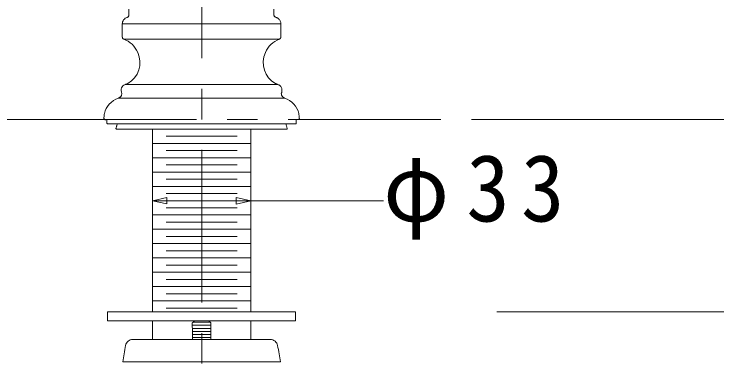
# Model space of a CAD drawing. Units: millimetres, scale not verified. Extents: x -1392 to 1350, y -947 to 991.
# Drawn here: x -690 to -459.8, y -158.2 to -44.2 of the extents above; entities that cross this region are included whole.
import ezdxf

# ---------------------------------------------------------------- set-up
doc = ezdxf.new("R2010")
doc.units = ezdxf.units.MM
doc.header["$LTSCALE"] = 10
doc.linetypes.add('CHAIN1', pattern=[8, 5, -1, 1, -1])
for name, color, linetype, lineweight in [('0-0_0', 7, 'Continuous', 5), ('0-1_レイヤー_1', 7, 'CHAIN1', 5), ('0-3', 7, 'Continuous', 5), ('0-8', 7, 'CHAIN1', 5)]:
    doc.layers.add(name, color=color, linetype=linetype, lineweight=lineweight)
doc.styles.add('ＭＳ ゴシック', font='')
doc.styles.get('ＭＳ ゴシック').set_extended_font_data('MS Gothic')

msp = doc.modelspace()

# ---------------------------------------------------------------- linework, layer by layer
at = {"layer": '0-0_0'}
for p, q in [((-654.53, -47.48), (-602.58, -47.48)), ((-644.63, -141.74), (-644.63, -81.94)), ((-612.47, -81.94), (-612.47, -141.74)), ((-616.92, -84.29), (-640.19, -84.29)), ((-644.63, -86.63), (-612.47, -86.63)), ((-640.19, -88.98), (-616.92, -88.98)), ((-612.47, -91.32), (-644.63, -91.32)), ((-616.92, -93.66), (-640.19, -93.66)), ((-644.63, -96.01), (-612.47, -96.01)), ((-640.19, -98.35), (-616.92, -98.35)), ((-612.47, -100.7), (-644.63, -100.7)), ((-616.92, -103.04), (-640.19, -103.04)), ((-644.63, -105.38), (-639.92, -104.32)), ((-644.63, -105.38), (-639.92, -106.45)), ((-644.63, -105.38), (-568.97, -105.38)), ((-639.92, -104.32), (-639.92, -106.45)), ((-612.47, -105.41), (-617.18, -104.34)), ((-617.18, -104.34), (-617.18, -106.47)), ((-612.47, -105.41), (-617.18, -106.47)), ((-640.19, -107.73), (-616.92, -107.73)), ((-612.47, -110.07), (-644.63, -110.07)), ((-616.92, -112.42), (-640.19, -112.42)), ((-644.63, -114.76), (-612.47, -114.76)), ((-640.19, -117.11), (-616.92, -117.11)), ((-612.47, -119.45), (-644.63, -119.45)), ((-616.92, -121.79), (-640.19, -121.79)), ((-644.63, -124.14), (-612.47, -124.14)), ((-640.19, -126.48), (-616.92, -126.48)), ((-612.47, -128.83), (-644.63, -128.83)), ((-616.92, -131.18), (-640.19, -131.18)), ((-644.63, -133.52), (-612.47, -133.52)), ((-640.19, -135.86), (-616.92, -135.86)), ((-612.47, -138.21), (-644.63, -138.21)), ((-616.92, -140.55), (-640.19, -140.55)), ((-644.63, -150.85), (-644.63, -144.69)), ((-612.47, -144.69), (-612.47, -150.85)), ((-631.56, -145.37), (-631.57, -145.37)), ((-631.57, -146.19), (-625.54, -146.19)), ((-625.54, -147.2), (-631.57, -147.2)), ((-625.74, -145.18), (-631.39, -145.18)), ((-631.57, -148.22), (-625.54, -148.22)), ((-625.54, -149.23), (-631.57, -149.23)), ((-631.57, -150.24), (-625.54, -150.24))]:
    msp.add_line(p, q, dxfattribs=at)
for points in [[(-652.35, -42.62), (-652.35, -44.63)], [(-604.3, -45.32), (-604.35, -45.29), (-604.4, -45.26), (-604.5, -45.19), (-604.55, -45.16), (-604.6, -45.13), (-604.65, -45.09), (-604.71, -45.06), (-604.73, -45.01), (-604.75, -44.95), (-604.76, -44.89), (-604.78, -44.83), (-604.8, -44.78), (-604.82, -44.72), (-604.84, -44.66), (-604.86, -44.61), (-604.86, -42.62)], [(-652.35, -44.63), (-652.37, -44.69), (-652.39, -44.74), (-652.41, -44.8), (-652.45, -44.91), (-652.47, -44.97), (-652.49, -45.02), (-652.5, -45.08), (-652.55, -45.11), (-652.6, -45.15), (-652.65, -45.18), (-652.75, -45.24), (-652.8, -45.28), (-652.85, -45.31), (-652.9, -45.34), (-653.25, -45.47), (-653.57, -45.65), (-653.84, -45.88), (-654.08, -46.14), (-654.27, -46.44), (-654.41, -46.77), (-654.5, -47.12), (-654.53, -47.48), (-654.53, -51.8), (-654.51, -51.85), (-654.5, -51.9), (-654.46, -52.01), (-654.45, -52.06), (-654.43, -52.11), (-654.41, -52.17), (-654.4, -52.22), (-654.35, -52.25), (-654.31, -52.29), (-654.22, -52.35), (-654.18, -52.39), (-654.09, -52.46), (-654.05, -52.49)], [(-654.05, -52.49), (-603.06, -52.49), (-603.02, -52.46), (-602.93, -52.39), (-602.89, -52.35), (-602.8, -52.29), (-602.76, -52.25), (-602.71, -52.22), (-602.7, -52.17), (-602.68, -52.11), (-602.66, -52.06), (-602.65, -52.01), (-602.61, -51.9), (-602.6, -51.85), (-602.58, -51.8), (-602.58, -47.48), (-602.6, -47.25), (-602.63, -47.03), (-602.69, -46.81), (-602.77, -46.61), (-602.86, -46.42), (-602.97, -46.24), (-603.09, -46.07), (-603.24, -45.91), (-603.35, -45.8), (-603.47, -45.71), (-603.6, -45.62), (-603.73, -45.54), (-603.87, -45.47), (-604.01, -45.41), (-604.15, -45.36), (-604.3, -45.32)], [(-652.73, -67.04), (-651.5, -66.17), (-650.49, -65.11), (-649.7, -63.9), (-649.14, -62.57), (-648.83, -61.17), (-648.76, -59.72), (-648.97, -58.27), (-649.44, -56.84), (-649.82, -56.08), (-650.27, -55.37), (-650.78, -54.73), (-651.34, -54.15), (-651.96, -53.63), (-652.62, -53.18), (-653.32, -52.79), (-654.05, -52.48)], [(-603.06, -52.49), (-603.84, -52.82), (-604.57, -53.23), (-605.24, -53.7), (-605.85, -54.23), (-606.41, -54.82), (-606.9, -55.45), (-607.32, -56.13), (-607.67, -56.85), (-608.15, -58.29), (-608.35, -59.76), (-608.28, -61.2), (-607.96, -62.6), (-607.39, -63.92), (-606.6, -65.13), (-605.59, -66.18), (-604.37, -67.04)], [(-655.72, -71.76), (-655.66, -71.72), (-655.59, -71.68), (-655.52, -71.64), (-655.46, -71.6), (-655.39, -71.56), (-655.32, -71.52), (-655.25, -71.48), (-655.19, -71.44), (-655.05, -71.3), (-654.94, -71.18), (-654.87, -71.06), (-654.82, -70.93), (-654.78, -70.81), (-654.75, -70.67), (-654.71, -70.51), (-654.67, -70.32), (-654.82, -69.81), (-654.89, -69.32), (-654.87, -68.86), (-654.77, -68.45), (-654.59, -68.09), (-654.33, -67.77), (-653.99, -67.53), (-653.57, -67.35)], [(-603.54, -67.35), (-653.57, -67.35), (-653.46, -67.31), (-653.36, -67.27), (-653.26, -67.23), (-653.05, -67.16), (-652.94, -67.12), (-652.84, -67.08), (-652.73, -67.04)], [(-604.38, -67.04), (-604.27, -67.08), (-604.17, -67.12), (-604.06, -67.16), (-603.96, -67.2), (-603.86, -67.23), (-603.75, -67.27), (-603.65, -67.31), (-603.54, -67.35)], [(-601.38, -71.76), (-601.45, -71.72), (-601.52, -71.68), (-601.59, -71.64), (-601.65, -71.6), (-601.72, -71.56), (-601.79, -71.52), (-601.85, -71.48), (-601.92, -71.44), (-602.06, -71.3), (-602.16, -71.18), (-602.24, -71.06), (-602.29, -70.93), (-602.33, -70.81), (-602.36, -70.67), (-602.4, -70.51), (-602.44, -70.32), (-602.32, -69.96), (-602.25, -69.62), (-602.22, -69.29), (-602.22, -68.98), (-602.27, -68.68), (-602.35, -68.42), (-602.47, -68.17), (-602.62, -67.95), (-602.71, -67.85), (-602.81, -67.75), (-602.92, -67.66), (-603.03, -67.58), (-603.15, -67.51), (-603.28, -67.44), (-603.41, -67.39), (-603.54, -67.35)], [(-659.48, -78.81), (-659.72, -78.84), (-659.89, -78.87), (-660.01, -78.89), (-660.11, -78.89), (-660.19, -78.86), (-660.28, -78.79), (-660.4, -78.68), (-660.57, -78.51), (-660.55, -78.29), (-660.52, -78.08), (-660.5, -77.86), (-660.48, -77.65), (-660.46, -77.43), (-660.43, -77.21), (-660.41, -77), (-660.39, -76.78), (-660.16, -75.99), (-659.81, -75.22), (-659.36, -74.49), (-658.79, -73.8), (-658.14, -73.17), (-657.41, -72.61), (-656.6, -72.14), (-655.72, -71.76)], [(-655.72, -71.76), (-601.38, -71.76), (-600.54, -72.13), (-599.74, -72.59), (-599.01, -73.14), (-598.35, -73.76), (-597.78, -74.45), (-597.31, -75.19), (-596.95, -75.97), (-596.72, -76.78), (-596.7, -77), (-596.68, -77.21), (-596.65, -77.43), (-596.63, -77.65), (-596.61, -77.86), (-596.56, -78.29), (-596.54, -78.51), (-596.57, -78.54), (-596.6, -78.57), (-596.63, -78.6), (-596.66, -78.63), (-596.72, -78.69), (-596.76, -78.72), (-596.79, -78.75)], [(-597.78, -80.23), (-659.33, -80.23), (-659.35, -80.22), (-659.37, -80.21), (-659.41, -80.19), (-659.44, -80.18), (-659.46, -80.17), (-659.48, -80.16), (-659.5, -80.15), (-659.51, -80.13), (-659.52, -80.11), (-659.53, -80.09), (-659.56, -80.02), (-659.56, -80), (-659.57, -79.98), (-659.57, -79.85), (-659.57, -79.61), (-659.57, -79.36), (-659.57, -79.12), (-659.56, -78.99), (-659.56, -78.94), (-659.54, -78.9), (-659.52, -78.86), (-659.49, -78.82), (-659.46, -78.79), (-659.42, -78.77), (-659.37, -78.76), (-659.32, -78.75)], [(-656.53, -81.94), (-656.55, -81.92), (-656.55, -81.91), (-656.56, -81.89), (-656.57, -81.87), (-656.59, -81.85), (-656.6, -81.83), (-656.61, -81.81), (-656.62, -81.79), (-656.56, -81.6), (-656.51, -81.4), (-656.46, -81.21), (-656.4, -81.01), (-656.35, -80.81), (-656.3, -80.62), (-656.25, -80.42), (-656.19, -80.23)], [(-656.53, -81.94), (-600.57, -81.94), (-600.57, -81.92), (-600.55, -81.91), (-600.54, -81.89), (-600.53, -81.87), (-600.52, -81.85), (-600.51, -81.83), (-600.5, -81.81), (-600.49, -81.79), (-600.55, -81.6), (-600.6, -81.4), (-600.65, -81.21), (-600.7, -81.01), (-600.76, -80.81), (-600.81, -80.62), (-600.86, -80.42), (-600.92, -80.23)], [(-597.79, -78.75), (-597.74, -78.76), (-597.69, -78.77), (-597.65, -78.79), (-597.62, -78.82)], [(-597.62, -78.82), (-597.59, -78.86), (-597.57, -78.9), (-597.55, -78.94), (-597.54, -78.99), (-597.54, -79.12), (-597.54, -79.36), (-597.54, -79.61), (-597.54, -79.73), (-597.54, -79.85), (-597.54, -79.98), (-597.55, -80), (-597.55, -80.02), (-597.57, -80.06), (-597.58, -80.09), (-597.59, -80.11), (-597.6, -80.13), (-597.61, -80.15), (-597.63, -80.16), (-597.65, -80.17), (-597.67, -80.18), (-597.7, -80.19), (-597.74, -80.21), (-597.76, -80.22), (-597.78, -80.23)], [(-631.47, -145.26), (-631.24, -145.04), (-630.89, -144.69)], [(-625.54, -150.81), (-625.54, -145.37), (-625.62, -145.29), (-625.71, -145.2), (-625.88, -145.04), (-625.97, -144.95), (-626.05, -144.86), (-626.14, -144.78), (-626.22, -144.69)], [(-631.47, -145.26), (-631.6, -145.42), (-631.66, -145.58), (-631.65, -145.79), (-631.62, -146.11), (-631.59, -146.59), (-631.57, -147.31), (-631.57, -150.81)]]:
    msp.add_lwpolyline(points, dxfattribs=at)
for points in [[(-597.78, -144.69), (-597.78, -141.74), (-659.33, -141.74), (-659.33, -144.69)], [(-606.07, -150.81), (-651.04, -150.81), (-651.48, -150.85), (-651.9, -150.96), (-652.28, -151.14), (-652.62, -151.39), (-652.92, -151.69), (-653.16, -152.03), (-653.34, -152.42), (-653.46, -152.84), (-653.58, -153.51), (-653.7, -154.18), (-653.81, -154.84), (-653.93, -155.51), (-654.05, -156.18), (-654.17, -156.85), (-654.29, -157.52), (-654.4, -158.19), (-602.7, -158.19), (-602.82, -157.52), (-602.94, -156.85), (-603.06, -156.18), (-603.18, -155.51), (-603.29, -154.84), (-603.41, -154.18), (-603.53, -153.51), (-603.65, -152.84), (-603.76, -152.41), (-603.95, -152.03), (-604.19, -151.68), (-604.49, -151.38), (-604.84, -151.14), (-605.22, -150.96), (-605.64, -150.85)]]:
    msp.add_lwpolyline(points, close=True, dxfattribs=at)
at = {"layer": '0-1_レイヤー_1'}
msp.add_line((-628.51, 391.25), (-628.51, -161.6), dxfattribs=at)
at = {"layer": '0-3'}
for p, q in [((-904.52, -78.75), (-638.81, -78.75)), ((-311.71, -78.75), (-531.86, -78.75))]:
    msp.add_line(p, q, dxfattribs=at)
msp.add_lwpolyline([(-311.71, -78.75), (-311.71, -141.74), (-531.86, -141.74)], dxfattribs=at)
at = {"layer": '0-8'}
msp.add_line((-920.19, -78.75), (805.04, -78.75), dxfattribs=at)

# ---------------------------------------------------------------- texts
at = {"layer": '0-0_0', "insert": (-569.06, -118.18), "char_height": 21.99, "attachment_point": 7, "style": 'ＭＳ ゴシック'}
msp.add_mtext('\\T1.26;\\W0.95;φ33', dxfattribs=at)

doc.saveas('drawing.dxf')
